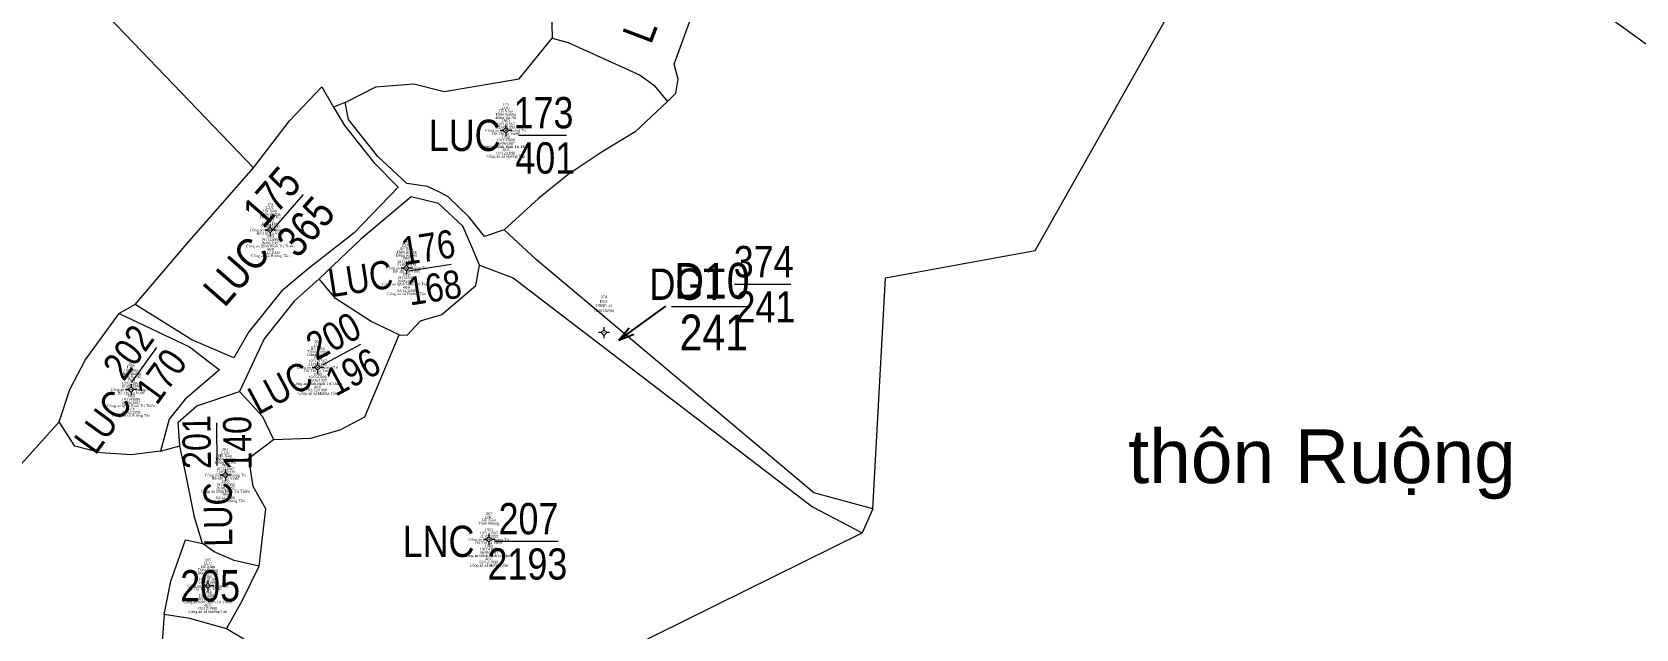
# Model space of a CAD drawing. Header units: metres. Extents: x 546779 to 548251, y 1841578 to 1843315.
# Drawn here: x 547123.6 to 547303, y 1842235.6 to 1842302.4 of the extents above; entities that cross this region are included whole.
import ezdxf
from ezdxf.enums import TextEntityAlignment as Align

# ---------------------------------------------------------------- set-up
doc = ezdxf.new("R2010")
doc.units = ezdxf.units.M
doc.header["$MEASUREMENT"] = 0
for name, color, linetype, lineweight in [('Level 10', 7, 'Continuous', 0), ('Level 11', 7, 'Continuous', 0), ('Level 13', 7, 'Continuous', 0), ('Level 14', 7, 'Continuous', 0), ('Level 15', 7, 'Continuous', 0), ('Level 18', 7, 'Continuous', 0), ('Level 23', 7, 'Continuous', 0)]:
    doc.layers.add(name, color=color, linetype=linetype, lineweight=lineweight)
doc.styles.add('Style-Vnarial', font='Vnarial.shx')
doc.styles.add('Style-vnarialNarrowI', font='vnarialNarrowI.shx')
doc.styles.add('Style-Vntimei', font='Vntimei.shx')
doc.dimstyles.get("Standard").update_dxf_attribs({"dimtxt": 0.18, "dimasz": 0.18, "dimexe": 0.18, "dimexo": 0.0625, "dimgap": 0.09, "dimtad": 0, "dimtih": 1, "dimtoh": 1, "dimdec": 4, "dimzin": 0, "dimdsep": 46, "dimtxsty": 'Standard', "dimcen": 0.09, "dimadec": 0, "dimazin": 0, "dimtfac": 1, "dimtdec": 4, "dimtofl": 0, "dimtmove": 0, "dimatfit": 3, "dimfxl": 1, "dimtolj": 1, "dimtzin": 0, "dimarcsym": 0})

# ---------------------------------------------------------------- blocks, each defined once
blk = doc.blocks.new('N_THUA_147')
at = {"layer": 'Level 13', "color": 230, "linetype": 'Continuous', "lineweight": 13, "flags": 128}
blk.add_lwpolyline([(-2.823044, -0.002846), (2.503535, -0.000877)], dxfattribs=at)
at = {"layer": 'Level 13', "color": 230, "linetype": 'Continuous', "lineweight": 0, "style": 'Style-vnarialNarrowI'}
blk.add_text('151', height=3.499857, rotation=0.000086, dxfattribs=at).set_placement((0.140058, 0.783898), align=Align.CENTER)
blk.add_text('LUC ', height=3.499857, rotation=0.000086, dxfattribs=at).set_placement((-3.774083, -0.001026), align=Align.MIDDLE_RIGHT)
blk.add_text('375', height=3.499857, rotation=0.000086, dxfattribs=at).set_placement((-0.018726, -0.781449), align=Align.TOP_CENTER)
blk = doc.blocks.new('N_THUA_169')
at = {"layer": 'Level 13', "color": 230, "linetype": 'Continuous', "lineweight": 13, "flags": 128}
blk.add_lwpolyline([(-2.87, 0), (2.51, 0)], dxfattribs=at)
at = {"layer": 'Level 13', "color": 230, "linetype": 'Continuous', "lineweight": 0, "style": 'Style-vnarialNarrowI'}
blk.add_text('173', height=3.49998, dxfattribs=at).set_placement((-0.070515, 0.78), align=Align.CENTER)
blk.add_text('LUC ', height=3.49998, dxfattribs=at).set_placement((-3.771418, -0.00001), align=Align.MIDDLE_RIGHT)
blk.add_text('401', height=3.49998, dxfattribs=at).set_placement((0.124692, -0.78002), align=Align.TOP_CENTER)
blk = doc.blocks.new('N_THUA_171')
at = {"layer": 'Level 13', "color": 230, "linetype": 'Continuous', "lineweight": 13, "flags": 128}
blk.add_lwpolyline([(-2.834397, 0.002115), (2.501381, -0.001478)], dxfattribs=at)
at = {"layer": 'Level 13', "color": 230, "linetype": 'Continuous', "lineweight": 0, "style": 'Style-vnarialNarrowI'}
blk.add_text('175', height=3.499982, rotation=359.99994, dxfattribs=at).set_placement((-0.027011, 0.783238), align=Align.CENTER)
blk.add_text('LUC ', height=3.499982, rotation=359.99994, dxfattribs=at).set_placement((-3.774048, 0.006986), align=Align.MIDDLE_RIGHT)
blk.add_text('365', height=3.499982, rotation=359.99994, dxfattribs=at).set_placement((-0.033676, -0.775988), align=Align.TOP_CENTER)
blk = doc.blocks.new('N_THUA_172')
at = {"layer": 'Level 13', "color": 230, "linetype": 'Continuous', "lineweight": 13, "flags": 128}
blk.add_lwpolyline([(-2.833324, 0.005022), (2.541038, -0.004243)], dxfattribs=at)
at = {"layer": 'Level 13', "color": 230, "linetype": 'Continuous', "lineweight": 0, "style": 'Style-vnarialNarrowI'}
blk.add_text('176', height=3.499861, rotation=0.000065, dxfattribs=at).set_placement((0.020049, 0.783983), align=Align.CENTER)
blk.add_text('LUC ', height=3.499861, rotation=0.000065, dxfattribs=at).set_placement((-3.777044, -0.00846), align=Align.MIDDLE_RIGHT)
blk.add_text('168', height=3.499861, rotation=0.000065, dxfattribs=at).set_placement((0.017382, -0.781434), align=Align.TOP_CENTER)
blk = doc.blocks.new('N_THUA_196')
at = {"layer": 'Level 13', "color": 230, "linetype": 'Continuous', "lineweight": 13, "flags": 128}
blk.add_lwpolyline([(-2.818275, 0.011516), (2.52551, 0.006852)], dxfattribs=at)
at = {"layer": 'Level 13', "color": 230, "linetype": 'Continuous', "lineweight": 0, "style": 'Style-vnarialNarrowI'}
blk.add_text('200', height=3.499926, rotation=359.999798, dxfattribs=at).set_placement((-0.007482, 0.785639), align=Align.CENTER)
blk.add_text('LUC ', height=3.499926, rotation=359.999798, dxfattribs=at).set_placement((-3.761204, 0.007355), align=Align.MIDDLE_RIGHT)
blk.add_text('196', height=3.499926, rotation=359.999798, dxfattribs=at).set_placement((0.02065, -0.764024), align=Align.TOP_CENTER)
blk = doc.blocks.new('N_THUA_197')
at = {"layer": 'Level 13', "color": 230, "linetype": 'Continuous', "lineweight": 13, "flags": 128}
blk.add_lwpolyline([(-2.844644, 0.003065), (2.478006, 0.001626)], dxfattribs=at)
at = {"layer": 'Level 13', "color": 230, "linetype": 'Continuous', "lineweight": 0, "style": 'Style-vnarialNarrowI'}
blk.add_text('201', height=3.499874, rotation=0.000189, dxfattribs=at).set_placement((0.131046, 0.787048), align=Align.CENTER)
blk.add_text('LUC ', height=3.499874, rotation=0.000189, dxfattribs=at).set_placement((-3.781685, 0.005794), align=Align.MIDDLE_RIGHT)
blk.add_text('140', height=3.499874, rotation=0.000189, dxfattribs=at).set_placement((-0.044898, -0.777919), align=Align.TOP_CENTER)
blk = doc.blocks.new('N_THUA_198')
at = {"layer": 'Level 13', "color": 230, "linetype": 'Continuous', "lineweight": 13, "flags": 128}
blk.add_lwpolyline([(-2.849362, -0.012736), (2.473591, 0.000311)], dxfattribs=at)
at = {"layer": 'Level 13', "color": 230, "linetype": 'Continuous', "lineweight": 0, "style": 'Style-vnarialNarrowI'}
blk.add_text('202', height=3.499737, rotation=0.000037, dxfattribs=at).set_placement((-0.082825, 0.776908), align=Align.CENTER)
blk.add_text('LUC ', height=3.499737, rotation=0.000037, dxfattribs=at).set_placement((-3.79823, -0.003056), align=Align.MIDDLE_RIGHT)
blk.add_text('170', height=3.499737, rotation=0.000037, dxfattribs=at).set_placement((-0.066913, -0.781638), align=Align.TOP_CENTER)
blk = doc.blocks.new('N_THUA_203')
at = {"layer": 'Level 13', "color": 230, "linetype": 'Continuous', "lineweight": 13, "flags": 128}
blk.add_lwpolyline([(-2.61, 0), (4.47, 0)], dxfattribs=at)
at = {"layer": 'Level 13', "color": 230, "linetype": 'Continuous', "lineweight": 0, "style": 'Style-vnarialNarrowI'}
blk.add_text('207', height=3.49998, dxfattribs=at).set_placement((1.159274, 0.78), align=Align.CENTER)
blk.add_text('LNC ', height=3.49998, dxfattribs=at).set_placement((-3.771418, -0.00001), align=Align.MIDDLE_RIGHT)
blk.add_text('2193', height=3.49998, dxfattribs=at).set_placement((1.044337, -0.78002), align=Align.TOP_CENTER)
blk = doc.blocks.new('N_THUA_362')
at = {"layer": 'Level 13', "color": 230, "linetype": 'Continuous', "lineweight": 13, "flags": 128}
blk.add_lwpolyline([(0, 0), (6.3, 0)], dxfattribs=at)
at = {"layer": 'Level 13', "color": 230, "linetype": 'Continuous', "lineweight": 0, "style": 'Style-vnarialNarrowI'}
blk.add_text('374', height=3.49998, dxfattribs=at).set_placement((3.257401, 0.78), align=Align.CENTER)
blk.add_text('374', height=3.49998, dxfattribs=at).set_placement((3.257401, 0.78), align=Align.CENTER)
blk.add_text('DGT ', height=3.49998, dxfattribs=at).set_placement((0.070438, -0.00001), align=Align.MIDDLE_RIGHT)
blk.add_text('241', height=3.49998, dxfattribs=at).set_placement((3.454692, -0.78002), align=Align.TOP_CENTER)
blk = doc.blocks.new('TerminatorOpen_0.5')
at = {"color": 0, "linetype": 'ByBlock', "lineweight": -2}
for q in [(-1, 0.25), (-1, 0), (-1, -0.25)]:
    blk.add_line((0, 0), q, dxfattribs=at)
blk = doc.blocks.new('CENTRD')
at = {"layer": 'Level 11', "linetype": 'Continuous', "lineweight": 0}
h = blk.add_hatch(color=3, dxfattribs=at)
edge = h.paths.add_edge_path()
edge.add_arc((-0.0025, 0), 1.500056, 0, 360)
at = {"layer": 'Level 11', "color": 3, "linetype": 'Continuous', "lineweight": 0}
for p, q in [((-6.200231, 0), (-12.400462, 0)), ((0, 6.200231), (-6.200231, 0)), ((-6.200231, 0), (0, -6.200231)), ((0, 12.400462), (0, 6.200231)), ((6.200231, 0), (0, 6.200231)), ((0, -6.200231), (6.200231, 0)), ((12.600469, 0), (6.200231, 0)), ((0, -6.200231), (0, -12.400462))]:
    blk.add_line(p, q, dxfattribs=at)

msp = doc.modelspace()

# ---------------------------------------------------------------- linework, layer by layer
at = {"layer": 'Level 10', "color": 7, "linetype": 'Continuous', "lineweight": 0}
for p, q in [((547268.77, 1842326.59), (547306.84, 1842299.07)), ((547181.58, 1842307.58), (547181.76, 1842301.68)), ((547158.58, 1842294.48), (547157.29, 1842293.97)), ((547135.11, 1842271.88), (547133.31, 1842270.9)), ((547102.14, 1842231.61), (547126.59, 1842258.76)), ((547137.94, 1842255.51), (547140.09, 1842256.08)), ((547217.59, 1842249.04), (547216.41, 1842246.35))]:
    msp.add_line(p, q, dxfattribs=at)
at = {"layer": 'Level 10', "color": 7, "linetype": 'Continuous', "lineweight": 0, "flags": 128}
for points in [[(547194.64, 1842294.61), (547195.59, 1842295.53), (547195.84, 1842297.09), (547195.38, 1842298.76), (547197.27, 1842303.88), (547200.11, 1842308.16), (547201.36, 1842311.45), (547204.81, 1842314.22), (547206.29, 1842316.11), (547206.53, 1842319.54), (547206.05, 1842322.04), (547204.41, 1842324.26)], [(547217.59, 1842249.04), (547219.02, 1842274.86), (547235.78, 1842277.94), (547260.59, 1842321.93)], [(547114.52, 1842319.17), (547129.48, 1842306.85), (547148.34, 1842287.19)], [(547158.58, 1842294.48), (547162.04, 1842296.22), (547166.28, 1842296.57), (547169.65, 1842295.72), (547178.07, 1842297.11), (547181.76, 1842301.68)], [(547181.76, 1842301.68), (547183.52, 1842301.18), (547191.57, 1842297.55), (547193.1, 1842296.41), (547194.64, 1842294.61)], [(547148.34, 1842287.19), (547152.37, 1842292.42), (547155.97, 1842296.22), (547157.29, 1842293.97)], [(547194.64, 1842294.61), (547191.02, 1842291.2), (547187.33, 1842288.98), (547183.53, 1842286.42), (547180.22, 1842283.73), (547176.39, 1842280.24)], [(547157.29, 1842293.97), (547158.51, 1842291.9), (547161.79, 1842287.76), (547164.53, 1842285.02), (547159.58, 1842279.89), (547154.46, 1842275.87), (547151.47, 1842273.37), (547147.82, 1842268.84), (547146.13, 1842265.94), (547141.44, 1842267.93), (547135.11, 1842271.88)], [(547176.39, 1842280.24), (547174.17, 1842279.5), (547172.47, 1842281.67), (547170.12, 1842283.94), (547169.2, 1842284.43), (547167.81, 1842285.07), (547165.49, 1842285.42), (547162.26, 1842288.44), (547158.95, 1842292.58), (547158.58, 1842294.48)], [(547135.11, 1842271.88), (547140.88, 1842278.68), (547148.34, 1842287.19)], [(547173.61, 1842276.3), (547172.75, 1842278.35), (547171.76, 1842280.64), (547169.03, 1842283.17), (547165.96, 1842283.94), (547160.34, 1842279.19), (547155.7, 1842274.76)], [(547217.59, 1842249.04), (547211.02, 1842250.84), (547179.98, 1842276.9), (547176.39, 1842280.24)], [(547164.65, 1842268.49), (547165.54, 1842268.46), (547167.02, 1842270.05), (547169.39, 1842270.77), (547173.22, 1842274), (547173.61, 1842276.3)], [(547173.61, 1842276.3), (547177.4, 1842274.87), (547210.87, 1842249.26), (547216.41, 1842246.35)], [(547155.7, 1842274.76), (547152.9, 1842272.26), (547149.52, 1842268.04), (547146.78, 1842262.15)], [(547164.65, 1842268.49), (547161.49, 1842270.01), (547157.52, 1842272.57), (547155.7, 1842274.76)], [(547126.59, 1842258.76), (547127.78, 1842262.38), (547129.51, 1842265.68), (547133.31, 1842270.9)], [(547133.31, 1842270.9), (547141.19, 1842267.16), (547144.55, 1842264.59), (547140.7, 1842261.31), (547138.89, 1842259.08), (547137.94, 1842255.51)], [(547150.56, 1842256.79), (547154.76, 1842256.93), (547158.04, 1842257.86), (547160.78, 1842259.33), (547161.84, 1842261.82), (547164.65, 1842268.49)], [(547140.09, 1842256.08), (547139.93, 1842258.72), (547142, 1842260.57), (547146.78, 1842262.15)], [(547146.78, 1842262.15), (547149.34, 1842259.37), (547150.56, 1842256.79)], [(547137.94, 1842255.51), (547134.65, 1842255.07), (547131.25, 1842255.31), (547128.36, 1842256.05), (547126.59, 1842258.76)], [(547142.63, 1842245.15), (547141.75, 1842248.1), (547140.85, 1842252.57), (547140.09, 1842256.08)], [(547148.96, 1842242.62), (547149.73, 1842249.06), (547148.31, 1842251.55), (547147.82, 1842254.72), (547150.56, 1842256.79)], [(547161.77, 1842211.63), (547157.27, 1842217.15), (547216.41, 1842246.35)], [(547138.34, 1842237.21), (547139.1, 1842240.94), (547140.74, 1842245.59), (547142.63, 1842245.15)], [(547148.96, 1842242.62), (547146.18, 1842243.28), (547143.95, 1842244.22), (547142.63, 1842245.15)], [(547145.32, 1842235.63), (547147.12, 1842238.82), (547148.96, 1842242.62)], [(547138.34, 1842237.21), (547138.12, 1842234.18), (547139.84, 1842231.24), (547141, 1842228.23), (547141.3, 1842225.43)], [(547145.32, 1842235.63), (547141.22, 1842236.77), (547138.34, 1842237.21)], [(547148.11, 1842225.44), (547149.84, 1842229.91), (547149.76, 1842231.59), (547148.97, 1842232.75), (547147.24, 1842234.48), (547145.32, 1842235.63)]]:
    msp.add_lwpolyline(points, dxfattribs=at)
at = {"layer": 'Level 14', "color": 2, "linetype": 'Continuous', "lineweight": 13, "flags": 128}
msp.add_lwpolyline([(547195.09, 1842271.66), (547203.86, 1842271.66)], dxfattribs=at)
at = {"layer": 'Level 23', "color": 12, "linetype": 'Continuous', "lineweight": 0}
for p, q in [((547158.58, 1842294.48), (547157.29, 1842293.97)), ((547135.11, 1842271.88), (547133.31, 1842270.9)), ((547137.94, 1842255.51), (547140.09, 1842256.08)), ((547217.59, 1842249.04), (547216.41, 1842246.35))]:
    msp.add_line(p, q, dxfattribs=at)
at = {"layer": 'Level 23', "color": 12, "linetype": 'Continuous', "lineweight": 0, "flags": 128}
for points in [[(547157.29, 1842293.97), (547158.51, 1842291.9), (547161.79, 1842287.76), (547164.53, 1842285.02), (547159.58, 1842279.89), (547154.46, 1842275.87), (547151.47, 1842273.37), (547147.82, 1842268.84), (547146.13, 1842265.94), (547141.44, 1842267.93), (547135.11, 1842271.88)], [(547176.39, 1842280.24), (547174.17, 1842279.5), (547172.47, 1842281.67), (547170.12, 1842283.94), (547169.2, 1842284.43), (547167.81, 1842285.07), (547165.49, 1842285.42), (547162.26, 1842288.44), (547158.95, 1842292.58), (547158.58, 1842294.48)], [(547173.61, 1842276.3), (547172.75, 1842278.35), (547171.76, 1842280.64), (547169.03, 1842283.17), (547165.96, 1842283.94), (547160.34, 1842279.19), (547155.7, 1842274.76)], [(547217.59, 1842249.04), (547211.02, 1842250.84), (547179.98, 1842276.9), (547176.39, 1842280.24)], [(547173.61, 1842276.3), (547177.4, 1842274.87), (547210.87, 1842249.26), (547216.41, 1842246.35)], [(547155.7, 1842274.76), (547152.9, 1842272.26), (547149.52, 1842268.04), (547146.78, 1842262.15)], [(547133.31, 1842270.9), (547141.19, 1842267.16), (547144.55, 1842264.59), (547140.7, 1842261.31), (547138.89, 1842259.08), (547137.94, 1842255.51)], [(547140.09, 1842256.08), (547139.93, 1842258.72), (547142, 1842260.57), (547146.78, 1842262.15)]]:
    msp.add_lwpolyline(points, dxfattribs=at)

# ---------------------------------------------------------------- block references
at = {"layer": 'Level 11', "color": 3, "linetype": 'Continuous', "lineweight": 0, "xscale": 0.049998, "yscale": 0.049998, "zscale": 0.049998}
for p in [(547176.55, 1842291.36), (547150.21, 1842280.22), (547165.44, 1842275.97), (547187.53, 1842268.75), (547155.51, 1842264.85), (547134.65, 1842262.37), (547145.19, 1842252.82), (547174.67, 1842245.62), (547143.23, 1842240.43)]:
    msp.add_blockref('CENTRD', p, dxfattribs=at)
at = {"layer": 'Level 13', "color": 230, "linetype": 'Continuous', "lineweight": 0}
for name, p, xscale, yscale, zscale, rotation in [('N_THUA_147', (547195.74, 1842313.56), 1.000001, 1.000001, 1.000001, 69.196167), ('N_THUA_171', (547152.28, 1842282.3), 0.999999, 0.999999, 0.999999, 48.761744), ('N_THUA_172', (547168.2, 1842276.04), 0.900001, 0.900001, 0.900001, 8.898974), ('N_THUA_198', (547136.22, 1842265.28), 0.899999, 0.899999, 0.899999, 53.946494), ('N_THUA_196', (547158.36, 1842266.36), 0.900002, 0.900002, 0.900002, 28.213597), ('N_THUA_197', (547144.26, 1842256.42), 0.899998, 0.899998, 0.899998, 90.733142)]:
    msp.add_blockref(name, p, dxfattribs=dict(at, xscale=xscale, yscale=yscale, zscale=zscale, rotation=rotation))
for name, p in [('N_THUA_169', (547180.85, 1842290.81)), ('N_THUA_362', (547202.14, 1842274.16)), ('N_THUA_203', (547177.93, 1842245.41))]:
    msp.add_blockref(name, p, dxfattribs=at)

# ---------------------------------------------------------------- texts
at = {"layer": 'Level 13', "color": 230, "linetype": 'Continuous', "lineweight": 0, "style": 'Style-vnarialNarrowI'}
msp.add_text('205', height=3.5, dxfattribs=at).set_placement((547143.49, 1842240.44), align=Align.MIDDLE_CENTER)
at = {"layer": 'Level 14', "color": 2, "linetype": 'Continuous', "lineweight": 0, "style": 'Style-vnarialNarrowI'}
msp.add_text('D10', height=4, dxfattribs=at).set_placement((547199.62, 1842272.54), align=Align.CENTER)
msp.add_text('241', height=4, dxfattribs=at).set_placement((547199.82, 1842270.76), align=Align.TOP_CENTER)
at = {"layer": 'Level 15', "color": 3, "linetype": 'Continuous', "lineweight": 0, "char_height": 0.3, "attachment_point": 5, "line_spacing_factor": 0.72, "style": 'Style-Vntimei'}
for s, insert in [('173\\PLUC\\PHå X¨m\\PTh«n Ruéng\\P§«ng Ra Nu\\P1963\\P197121567\\P21/09/1999\\PC«ng an t∅nh Qu¶ng TrÞ\\PHå ThÞ Ta V\xadíc\\P1969\\P191143088\\P26/06/1987\\PC«ng an t∅nh B×nh TrÞ Thiªn\\P46/6\\P02/12/1998\\PC«ng an x· H\xadíng T©n\\P', (547176.55, 1842291.31)), ('175\\PLUC\\PHå X¨m\\PTh«n Ruéng\\P§«ng Ra Nu\\P1963\\P197121567\\P21/09/1999\\PC«ng an t∅nh Qu¶ng TrÞ\\PHå ThÞ Ta V\xadíc\\P1969\\P191143088\\P26/06/1987\\PC«ng an t∅nh B×nh TrÞ Thiªn\\P46/6\\P02/12/1998\\PC«ng an x· H\xadíng T©n\\P', (547150.21, 1842280.17)), ('176\\PLUC\\PHå X¨m\\PTh«n Ruéng\\P§«ng Ra Nu\\P1963\\P197121567\\P21/09/1999\\PC«ng an t∅nh Qu¶ng TrÞ\\PHå ThÞ Ta V\xadíc\\P1969\\P191143088\\P26/06/1987\\PC«ng an t∅nh B×nh TrÞ Thiªn\\P46/6\\P02/12/1998\\PC«ng an x· H\xadíng T©n\\P', (547165.44, 1842275.92)), ('200\\PLUC\\PHå X¨m\\PTh«n Ruéng\\P§«ng Ra Nu\\P1963\\P197121567\\P21/09/1999\\PC«ng an t∅nh Qu¶ng TrÞ\\PHå ThÞ Ta V\xadíc\\P1969\\P191143088\\P26/06/1987\\PC«ng an t∅nh B×nh TrÞ Thiªn\\P46/6\\P02/12/1998\\PC«ng an x· H\xadíng T©n\\P', (547155.51, 1842264.8)), ('202\\PLUC\\PHå X¨m\\PTh«n Ruéng\\P§«ng Ra Nu\\P1963\\P197121567\\P21/09/1999\\PC«ng an t∅nh Qu¶ng TrÞ\\PHå ThÞ Ta V\xadíc\\P1969\\P191143088\\P26/06/1987\\PC«ng an t∅nh B×nh TrÞ Thiªn\\P46/6\\P02/12/1998\\PC«ng an x· H\xadíng T©n\\P', (547134.65, 1842262.32)), ('201\\PLUC\\PHå X¨m\\PTh«n Ruéng\\P§«ng Ra Nu\\P1963\\P197121567\\P21/09/1999\\PC«ng an t∅nh Qu¶ng TrÞ\\PHå ThÞ Ta V\xadíc\\P1969\\P191143088\\P26/06/1987\\PC«ng an t∅nh B×nh TrÞ Thiªn\\P46/6\\P02/12/1998\\PC«ng an x· H\xadíng T©n\\P', (547145.19, 1842252.77)), ('207\\PLNC\\PHå X¨m\\PTh«n Ruéng\\P \\P1963\\P197121567\\P21/09/1999\\PC«ng an t∅nh Qu¶ng TrÞ\\PHå ThÞ Ta V\xadíc\\P1969\\P191143088\\P26/06/1987\\PC«ng an t∅nh B×nh TrÞ Thiªn\\P46/6\\P02/12/1998\\PC«ng an x· H\xadíng T©n\\P', (547174.67, 1842245.57)), ('205\\PLUC\\PHå X¨m\\PTh«n Ruéng\\P§«ng Ra Nu\\P1963\\P197121567\\P21/09/1999\\PC«ng an t∅nh Qu¶ng TrÞ\\PHå ThÞ Ta V\xadíc\\P1969\\P191143088\\P26/06/1987\\PC«ng an t∅nh B×nh TrÞ Thiªn\\P46/6\\P02/12/1998\\PC«ng an x· H\xadíng T©n\\P', (547143.23, 1842240.38))]:
    msp.add_mtext(s, dxfattribs=dict(at, insert=insert))
at = {"layer": 'Level 15', "color": 3, "linetype": 'Continuous', "lineweight": 0, "insert": (547187.53, 1842268.7), "char_height": 0.3, "attachment_point": 5, "style": 'Style-Vntimei'}
msp.add_mtext('374\\PDGT\\PUBND x·\\PTh«n Ruéng\\P \\P \\P \\P \\P \\P \\P \\P \\P \\P \\P \\P \\P \\P', dxfattribs=at)
at = {"layer": 'Level 18', "color": 7, "linetype": 'Continuous', "lineweight": 0, "style": 'Style-Vnarial'}
msp.add_text('th«n Ruéng', height=6, dxfattribs=at).set_placement((547267.85, 1842254.92), align=Align.MIDDLE_CENTER)

# ---------------------------------------------------------------- leaders
at = {"layer": 'Level 13', "color": 230, "linetype": 'Continuous', "lineweight": 13}
msp.add_leader([(547189.2, 1842267.9), (547194.47, 1842271.72)], dimstyle='Standard', override={"dimtxt": 1.75, "dimasz": 1.75, "dimgap": 0, "dimtxsty": 'Style-Vntimei', "dimldrblk": 'TerminatorOpen_0.5'}, dxfattribs=at)

doc.saveas('drawing.dxf')
